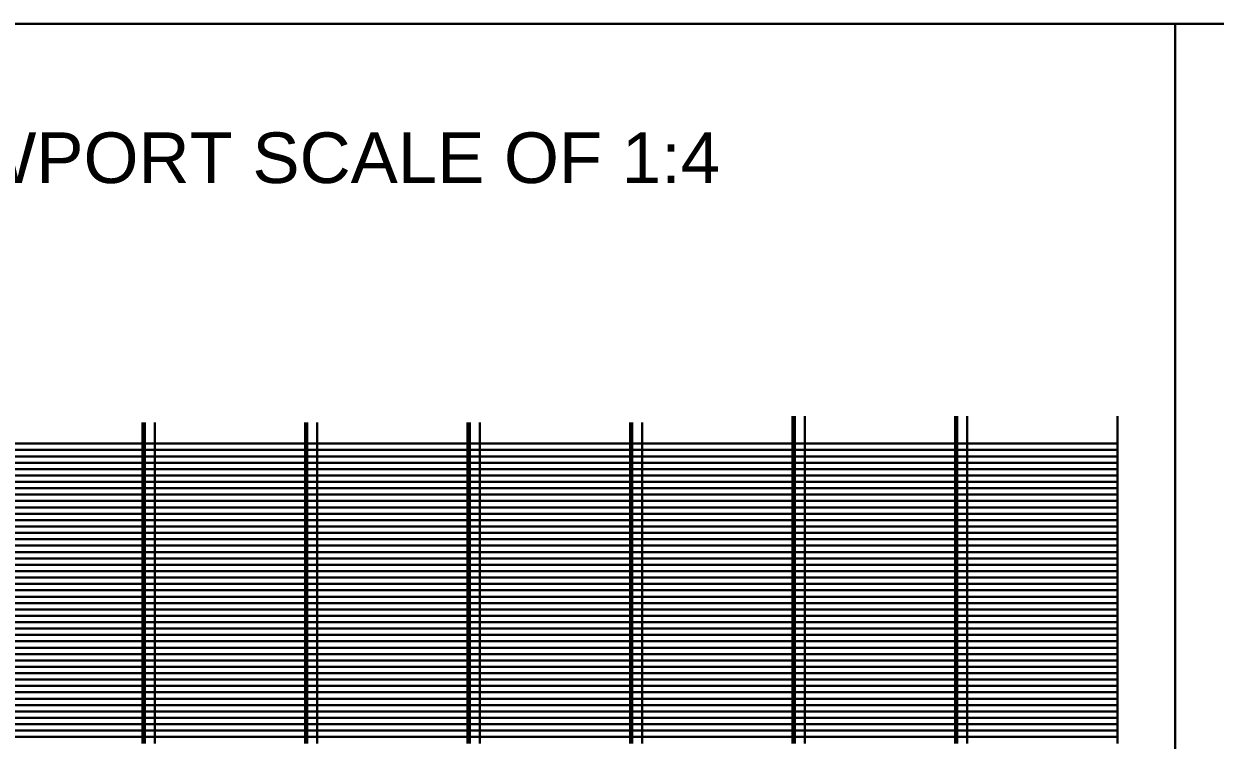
# Model space of a CAD drawing. Header units: millimetres. Extents: x 0 to 21838947, y -10538 to 10000000.
# Drawn here: x 21538530 to 21541472, y 404940 to 406709 of the extents above; entities that cross this region are included whole.
import ezdxf
from ezdxf.enums import TextEntityAlignment as Align

# ---------------------------------------------------------------- set-up
doc = ezdxf.new("R2010")
doc.units = ezdxf.units.MM
doc.layers.add('-00', color=7, linetype='Continuous', lineweight=30)
doc.layers.add('-02 VIEWPORTS', color=6, linetype='Continuous', lineweight=30, plot=False)
doc.styles.add('ARIAL', font='ARIAL.TTF')

msp = doc.modelspace()

# ---------------------------------------------------------------- linework, layer by layer
at = {"layer": '-00'}
for points in [[(21541372.7, 403179), (21536596.1, 403179), (21536596.1, 406708.6), (21541372.7, 406708.6)], [(21546149.4, 403179), (21541372.7, 403179), (21541372.7, 406708.6), (21546149.4, 406708.6)]]:
    msp.add_lwpolyline(points, close=True, dxfattribs=at)
at = {"layer": '-02 VIEWPORTS'}
for points in [[(21540428.2, 405739.5), (21540428.2, 405687.8), (21540428.2, 405672), (21540428.2, 405656.3), (21540428.2, 405640.5), (21540428.2, 405624.8), (21540428.2, 405609), (21540428.2, 405593.3), (21540428.2, 405577.5), (21540428.2, 405561.8), (21540428.2, 405546), (21540428.2, 405530.3), (21540428.2, 405514.5), (21540428.2, 405498.8), (21540428.2, 405483), (21540428.2, 405467.3), (21540428.2, 405451.5), (21540428.2, 405435.8), (21540428.2, 405420), (21540428.2, 405404.3), (21540428.2, 405388.5), (21540428.2, 405372.8), (21540428.2, 405357), (21540428.2, 405341.3), (21540428.2, 405325.5), (21540428.2, 405309.8), (21540428.2, 405294), (21540428.2, 405278.3), (21540428.2, 405262.5), (21540428.2, 405246.8), (21540428.2, 405231), (21540428.2, 405215.3), (21540428.2, 405199.5), (21540428.2, 405183.8), (21540428.2, 405168), (21540428.2, 405152.3), (21540428.2, 405136.5), (21540428.2, 405120.8), (21540428.2, 405105), (21540428.2, 405089.3), (21540428.2, 405073.5), (21540428.2, 405057.8), (21540428.2, 405042), (21540428.2, 405026.3), (21540428.2, 405010.5), (21540428.2, 404994.8), (21540428.2, 404979), (21540428.2, 404963.3), (21540428.2, 404947.5), (21540428.2, 404931.8)], [(21540433.5, 405739.5), (21540433.5, 405687.8), (21540433.5, 405672), (21540433.5, 405656.3), (21540433.5, 405640.5), (21540433.5, 405624.8), (21540433.5, 405609), (21540433.5, 405593.3), (21540433.5, 405577.5), (21540433.5, 405561.8), (21540433.5, 405546), (21540433.5, 405530.3), (21540433.5, 405514.5), (21540433.5, 405498.8), (21540433.5, 405483), (21540433.5, 405467.3), (21540433.5, 405451.5), (21540433.5, 405435.8), (21540433.5, 405420), (21540433.5, 405404.3), (21540433.5, 405388.5), (21540433.5, 405372.8), (21540433.5, 405357), (21540433.5, 405341.3), (21540433.5, 405325.5), (21540433.5, 405309.8), (21540433.5, 405294), (21540433.5, 405278.3), (21540433.5, 405262.5), (21540433.5, 405246.8), (21540433.5, 405231), (21540433.5, 405215.3), (21540433.5, 405199.5), (21540433.5, 405183.8), (21540433.5, 405168), (21540433.5, 405152.3), (21540433.5, 405136.5), (21540433.5, 405120.8), (21540433.5, 405105), (21540433.5, 405089.3), (21540433.5, 405073.5), (21540433.5, 405057.8), (21540433.5, 405042), (21540433.5, 405026.3), (21540433.5, 405010.5), (21540433.5, 404994.8), (21540433.5, 404979), (21540433.5, 404963.3), (21540433.5, 404947.5), (21540433.5, 404931.8)], [(21540458.2, 405739.5), (21540458.2, 405687.8), (21540458.2, 405672), (21540458.2, 405656.3), (21540458.2, 405640.5), (21540458.2, 405624.8), (21540458.2, 405609), (21540458.2, 405593.3), (21540458.2, 405577.5), (21540458.2, 405561.8), (21540458.2, 405546), (21540458.2, 405530.3), (21540458.2, 405514.5), (21540458.2, 405498.8), (21540458.2, 405483), (21540458.2, 405467.3), (21540458.2, 405451.5), (21540458.2, 405435.8), (21540458.2, 405420), (21540458.2, 405404.3), (21540458.2, 405388.5), (21540458.2, 405372.8), (21540458.2, 405357), (21540458.2, 405341.3), (21540458.2, 405325.5), (21540458.2, 405309.8), (21540458.2, 405294), (21540458.2, 405278.3), (21540458.2, 405262.5), (21540458.2, 405246.8), (21540458.2, 405231), (21540458.2, 405215.3), (21540458.2, 405199.5), (21540458.2, 405183.8), (21540458.2, 405168), (21540458.2, 405152.3), (21540458.2, 405136.5), (21540458.2, 405120.8), (21540458.2, 405105), (21540458.2, 405089.3), (21540458.2, 405073.5), (21540458.2, 405057.8), (21540458.2, 405042), (21540458.2, 405026.3), (21540458.2, 405010.5), (21540458.2, 404994.8), (21540458.2, 404979), (21540458.2, 404963.3), (21540458.2, 404947.5), (21540458.2, 404931.8)], [(21540829.5, 405739.5), (21540829.5, 405687.8), (21540829.5, 405672), (21540829.5, 405656.3), (21540829.5, 405640.5), (21540829.5, 405624.8), (21540829.5, 405609), (21540829.5, 405593.3), (21540829.5, 405577.5), (21540829.5, 405561.8), (21540829.5, 405546), (21540829.5, 405530.3), (21540829.5, 405514.5), (21540829.5, 405498.8), (21540829.5, 405483), (21540829.5, 405467.3), (21540829.5, 405451.5), (21540829.5, 405435.8), (21540829.5, 405420), (21540829.5, 405404.3), (21540829.5, 405388.5), (21540829.5, 405372.8), (21540829.5, 405357), (21540829.5, 405341.3), (21540829.5, 405325.5), (21540829.5, 405309.8), (21540829.5, 405294), (21540829.5, 405278.3), (21540829.5, 405262.5), (21540829.5, 405246.8), (21540829.5, 405231), (21540829.5, 405215.3), (21540829.5, 405199.5), (21540829.5, 405183.8), (21540829.5, 405168), (21540829.5, 405152.3), (21540829.5, 405136.5), (21540829.5, 405120.8), (21540829.5, 405105), (21540829.5, 405089.3), (21540829.5, 405073.5), (21540829.5, 405057.8), (21540829.5, 405042), (21540829.5, 405026.3), (21540829.5, 405010.5), (21540829.5, 404994.8), (21540829.5, 404979), (21540829.5, 404963.3), (21540829.5, 404947.5), (21540829.5, 404931.8)], [(21540834.7, 405739.5), (21540834.7, 405687.8), (21540834.7, 405672), (21540834.7, 405656.3), (21540834.7, 405640.5), (21540834.7, 405624.8), (21540834.7, 405609), (21540834.7, 405593.3), (21540834.7, 405577.5), (21540834.7, 405561.8), (21540834.7, 405546), (21540834.7, 405530.3), (21540834.7, 405514.5), (21540834.7, 405498.8), (21540834.7, 405483), (21540834.7, 405467.3), (21540834.7, 405451.5), (21540834.7, 405435.8), (21540834.7, 405420), (21540834.7, 405404.3), (21540834.7, 405388.5), (21540834.7, 405372.8), (21540834.7, 405357), (21540834.7, 405341.3), (21540834.7, 405325.5), (21540834.7, 405309.8), (21540834.7, 405294), (21540834.7, 405278.3), (21540834.7, 405262.5), (21540834.7, 405246.8), (21540834.7, 405231), (21540834.7, 405215.3), (21540834.7, 405199.5), (21540834.7, 405183.8), (21540834.7, 405168), (21540834.7, 405152.3), (21540834.7, 405136.5), (21540834.7, 405120.8), (21540834.7, 405105), (21540834.7, 405089.3), (21540834.7, 405073.5), (21540834.7, 405057.8), (21540834.7, 405042), (21540834.7, 405026.3), (21540834.7, 405010.5), (21540834.7, 404994.8), (21540834.7, 404979), (21540834.7, 404963.3), (21540834.7, 404947.5), (21540834.7, 404931.8)], [(21540859.5, 405739.5), (21540859.5, 405687.8), (21540859.5, 405672), (21540859.5, 405656.3), (21540859.5, 405640.5), (21540859.5, 405624.8), (21540859.5, 405609), (21540859.5, 405593.3), (21540859.5, 405577.5), (21540859.5, 405561.8), (21540859.5, 405546), (21540859.5, 405530.3), (21540859.5, 405514.5), (21540859.5, 405498.8), (21540859.5, 405483), (21540859.5, 405467.3), (21540859.5, 405451.5), (21540859.5, 405435.8), (21540859.5, 405420), (21540859.5, 405404.3), (21540859.5, 405388.5), (21540859.5, 405372.8), (21540859.5, 405357), (21540859.5, 405341.3), (21540859.5, 405325.5), (21540859.5, 405309.8), (21540859.5, 405294), (21540859.5, 405278.3), (21540859.5, 405262.5), (21540859.5, 405246.8), (21540859.5, 405231), (21540859.5, 405215.3), (21540859.5, 405199.5), (21540859.5, 405183.8), (21540859.5, 405168), (21540859.5, 405152.3), (21540859.5, 405136.5), (21540859.5, 405120.8), (21540859.5, 405105), (21540859.5, 405089.3), (21540859.5, 405073.5), (21540859.5, 405057.8), (21540859.5, 405042), (21540859.5, 405026.3), (21540859.5, 405010.5), (21540859.5, 404994.8), (21540859.5, 404979), (21540859.5, 404963.3), (21540859.5, 404947.5), (21540859.5, 404931.8)], [(21541230.7, 405739.5), (21541230.7, 405687.8), (21541230.7, 405672), (21541230.7, 405656.3), (21541230.7, 405640.5), (21541230.7, 405624.8), (21541230.7, 405609), (21541230.7, 405593.3), (21541230.7, 405577.5), (21541230.7, 405561.8), (21541230.7, 405546), (21541230.7, 405530.3), (21541230.7, 405514.5), (21541230.7, 405498.8), (21541230.7, 405483), (21541230.7, 405467.3), (21541230.7, 405451.5), (21541230.7, 405435.8), (21541230.7, 405420), (21541230.7, 405404.3), (21541230.7, 405388.5), (21541230.7, 405372.8), (21541230.7, 405357), (21541230.7, 405341.3), (21541230.7, 405325.5), (21541230.7, 405309.8), (21541230.7, 405294), (21541230.7, 405278.3), (21541230.7, 405262.5), (21541230.7, 405246.8), (21541230.7, 405231), (21541230.7, 405215.3), (21541230.7, 405199.5), (21541230.7, 405183.8), (21541230.7, 405168), (21541230.7, 405152.3), (21541230.7, 405136.5), (21541230.7, 405120.8), (21541230.7, 405105), (21541230.7, 405089.3), (21541230.7, 405073.5), (21541230.7, 405057.8), (21541230.7, 405042), (21541230.7, 405026.3), (21541230.7, 405010.5), (21541230.7, 404994.8), (21541230.7, 404979), (21541230.7, 404963.3), (21541230.7, 404947.5), (21541230.7, 404931.8)], [(21538823.2, 405723.8), (21538823.2, 405672), (21538823.2, 405656.3), (21538823.2, 405640.5), (21538823.2, 405624.8), (21538823.2, 405609), (21538823.2, 405593.3), (21538823.2, 405577.5), (21538823.2, 405561.8), (21538823.2, 405546), (21538823.2, 405530.3), (21538823.2, 405514.5), (21538823.2, 405498.8), (21538823.2, 405483), (21538823.2, 405467.3), (21538823.2, 405451.5), (21538823.2, 405435.8), (21538823.2, 405420), (21538823.2, 405404.3), (21538823.2, 405388.5), (21538823.2, 405372.8), (21538823.2, 405357), (21538823.2, 405341.3), (21538823.2, 405325.5), (21538823.2, 405309.8), (21538823.2, 405294), (21538823.2, 405278.3), (21538823.2, 405262.5), (21538823.2, 405246.8), (21538823.2, 405231), (21538823.2, 405215.3), (21538823.2, 405199.5), (21538823.2, 405183.8), (21538823.2, 405168), (21538823.2, 405152.3), (21538823.2, 405136.5), (21538823.2, 405120.8), (21538823.2, 405105), (21538823.2, 405089.3), (21538823.2, 405073.5), (21538823.2, 405057.8), (21538823.2, 405042), (21538823.2, 405026.3), (21538823.2, 405010.5), (21538823.2, 404994.8), (21538823.2, 404979), (21538823.2, 404963.3), (21538823.2, 404947.5), (21538823.2, 404931.8)], [(21538828.5, 405723.8), (21538828.5, 405672), (21538828.5, 405656.3), (21538828.5, 405640.5), (21538828.5, 405624.8), (21538828.5, 405609), (21538828.5, 405593.3), (21538828.5, 405577.5), (21538828.5, 405561.8), (21538828.5, 405546), (21538828.5, 405530.3), (21538828.5, 405514.5), (21538828.5, 405498.8), (21538828.5, 405483), (21538828.5, 405467.3), (21538828.5, 405451.5), (21538828.5, 405435.8), (21538828.5, 405420), (21538828.5, 405404.3), (21538828.5, 405388.5), (21538828.5, 405372.8), (21538828.5, 405357), (21538828.5, 405341.3), (21538828.5, 405325.5), (21538828.5, 405309.8), (21538828.5, 405294), (21538828.5, 405278.3), (21538828.5, 405262.5), (21538828.5, 405246.8), (21538828.5, 405231), (21538828.5, 405215.3), (21538828.5, 405199.5), (21538828.5, 405183.8), (21538828.5, 405168), (21538828.5, 405152.3), (21538828.5, 405136.5), (21538828.5, 405120.8), (21538828.5, 405105), (21538828.5, 405089.3), (21538828.5, 405073.5), (21538828.5, 405057.8), (21538828.5, 405042), (21538828.5, 405026.3), (21538828.5, 405010.5), (21538828.5, 404994.8), (21538828.5, 404979), (21538828.5, 404963.3), (21538828.5, 404947.5), (21538828.5, 404931.8)], [(21538853.2, 405723.8), (21538853.2, 405672), (21538853.2, 405656.3), (21538853.2, 405640.5), (21538853.2, 405624.8), (21538853.2, 405609), (21538853.2, 405593.3), (21538853.2, 405577.5), (21538853.2, 405561.8), (21538853.2, 405546), (21538853.2, 405530.3), (21538853.2, 405514.5), (21538853.2, 405498.8), (21538853.2, 405483), (21538853.2, 405467.3), (21538853.2, 405451.5), (21538853.2, 405435.8), (21538853.2, 405420), (21538853.2, 405404.3), (21538853.2, 405388.5), (21538853.2, 405372.8), (21538853.2, 405357), (21538853.2, 405341.3), (21538853.2, 405325.5), (21538853.2, 405309.8), (21538853.2, 405294), (21538853.2, 405278.3), (21538853.2, 405262.5), (21538853.2, 405246.8), (21538853.2, 405231), (21538853.2, 405215.3), (21538853.2, 405199.5), (21538853.2, 405183.8), (21538853.2, 405168), (21538853.2, 405152.3), (21538853.2, 405136.5), (21538853.2, 405120.8), (21538853.2, 405105), (21538853.2, 405089.3), (21538853.2, 405073.5), (21538853.2, 405057.8), (21538853.2, 405042), (21538853.2, 405026.3), (21538853.2, 405010.5), (21538853.2, 404994.8), (21538853.2, 404979), (21538853.2, 404963.3), (21538853.2, 404947.5), (21538853.2, 404931.8)], [(21539224.5, 405723.8), (21539224.5, 405672), (21539224.5, 405656.3), (21539224.5, 405640.5), (21539224.5, 405624.8), (21539224.5, 405609), (21539224.5, 405593.3), (21539224.5, 405577.5), (21539224.5, 405561.8), (21539224.5, 405546), (21539224.5, 405530.3), (21539224.5, 405514.5), (21539224.5, 405498.8), (21539224.5, 405483), (21539224.5, 405467.3), (21539224.5, 405451.5), (21539224.5, 405435.8), (21539224.5, 405420), (21539224.5, 405404.3), (21539224.5, 405388.5), (21539224.5, 405372.8), (21539224.5, 405357), (21539224.5, 405341.3), (21539224.5, 405325.5), (21539224.5, 405309.8), (21539224.5, 405294), (21539224.5, 405278.3), (21539224.5, 405262.5), (21539224.5, 405246.8), (21539224.5, 405231), (21539224.5, 405215.3), (21539224.5, 405199.5), (21539224.5, 405183.8), (21539224.5, 405168), (21539224.5, 405152.3), (21539224.5, 405136.5), (21539224.5, 405120.8), (21539224.5, 405105), (21539224.5, 405089.3), (21539224.5, 405073.5), (21539224.5, 405057.8), (21539224.5, 405042), (21539224.5, 405026.3), (21539224.5, 405010.5), (21539224.5, 404994.8), (21539224.5, 404979), (21539224.5, 404963.3), (21539224.5, 404947.5), (21539224.5, 404931.8)], [(21539229.7, 405723.8), (21539229.7, 405672), (21539229.7, 405656.3), (21539229.7, 405640.5), (21539229.7, 405624.8), (21539229.7, 405609), (21539229.7, 405593.3), (21539229.7, 405577.5), (21539229.7, 405561.8), (21539229.7, 405546), (21539229.7, 405530.3), (21539229.7, 405514.5), (21539229.7, 405498.8), (21539229.7, 405483), (21539229.7, 405467.3), (21539229.7, 405451.5), (21539229.7, 405435.8), (21539229.7, 405420), (21539229.7, 405404.3), (21539229.7, 405388.5), (21539229.7, 405372.8), (21539229.7, 405357), (21539229.7, 405341.3), (21539229.7, 405325.5), (21539229.7, 405309.8), (21539229.7, 405294), (21539229.7, 405278.3), (21539229.7, 405262.5), (21539229.7, 405246.8), (21539229.7, 405231), (21539229.7, 405215.3), (21539229.7, 405199.5), (21539229.7, 405183.8), (21539229.7, 405168), (21539229.7, 405152.3), (21539229.7, 405136.5), (21539229.7, 405120.8), (21539229.7, 405105), (21539229.7, 405089.3), (21539229.7, 405073.5), (21539229.7, 405057.8), (21539229.7, 405042), (21539229.7, 405026.3), (21539229.7, 405010.5), (21539229.7, 404994.8), (21539229.7, 404979), (21539229.7, 404963.3), (21539229.7, 404947.5), (21539229.7, 404931.8)], [(21539254.5, 405723.8), (21539254.5, 405672), (21539254.5, 405656.3), (21539254.5, 405640.5), (21539254.5, 405624.8), (21539254.5, 405609), (21539254.5, 405593.3), (21539254.5, 405577.5), (21539254.5, 405561.8), (21539254.5, 405546), (21539254.5, 405530.3), (21539254.5, 405514.5), (21539254.5, 405498.8), (21539254.5, 405483), (21539254.5, 405467.3), (21539254.5, 405451.5), (21539254.5, 405435.8), (21539254.5, 405420), (21539254.5, 405404.3), (21539254.5, 405388.5), (21539254.5, 405372.8), (21539254.5, 405357), (21539254.5, 405341.3), (21539254.5, 405325.5), (21539254.5, 405309.8), (21539254.5, 405294), (21539254.5, 405278.3), (21539254.5, 405262.5), (21539254.5, 405246.8), (21539254.5, 405231), (21539254.5, 405215.3), (21539254.5, 405199.5), (21539254.5, 405183.8), (21539254.5, 405168), (21539254.5, 405152.3), (21539254.5, 405136.5), (21539254.5, 405120.8), (21539254.5, 405105), (21539254.5, 405089.3), (21539254.5, 405073.5), (21539254.5, 405057.8), (21539254.5, 405042), (21539254.5, 405026.3), (21539254.5, 405010.5), (21539254.5, 404994.8), (21539254.5, 404979), (21539254.5, 404963.3), (21539254.5, 404947.5), (21539254.5, 404931.8)], [(21539625.7, 405723.8), (21539625.7, 405672), (21539625.7, 405656.3), (21539625.7, 405640.5), (21539625.7, 405624.8), (21539625.7, 405609), (21539625.7, 405593.3), (21539625.7, 405577.5), (21539625.7, 405561.8), (21539625.7, 405546), (21539625.7, 405530.3), (21539625.7, 405514.5), (21539625.7, 405498.8), (21539625.7, 405483), (21539625.7, 405467.3), (21539625.7, 405451.5), (21539625.7, 405435.8), (21539625.7, 405420), (21539625.7, 405404.3), (21539625.7, 405388.5), (21539625.7, 405372.8), (21539625.7, 405357), (21539625.7, 405341.3), (21539625.7, 405325.5), (21539625.7, 405309.8), (21539625.7, 405294), (21539625.7, 405278.3), (21539625.7, 405262.5), (21539625.7, 405246.8), (21539625.7, 405231), (21539625.7, 405215.3), (21539625.7, 405199.5), (21539625.7, 405183.8), (21539625.7, 405168), (21539625.7, 405152.3), (21539625.7, 405136.5), (21539625.7, 405120.8), (21539625.7, 405105), (21539625.7, 405089.3), (21539625.7, 405073.5), (21539625.7, 405057.8), (21539625.7, 405042), (21539625.7, 405026.3), (21539625.7, 405010.5), (21539625.7, 404994.8), (21539625.7, 404979), (21539625.7, 404963.3), (21539625.7, 404947.5), (21539625.7, 404931.8)], [(21539631, 405723.8), (21539631, 405672), (21539631, 405656.3), (21539631, 405640.5), (21539631, 405624.8), (21539631, 405609), (21539631, 405593.3), (21539631, 405577.5), (21539631, 405561.8), (21539631, 405546), (21539631, 405530.3), (21539631, 405514.5), (21539631, 405498.8), (21539631, 405483), (21539631, 405467.3), (21539631, 405451.5), (21539631, 405435.8), (21539631, 405420), (21539631, 405404.3), (21539631, 405388.5), (21539631, 405372.8), (21539631, 405357), (21539631, 405341.3), (21539631, 405325.5), (21539631, 405309.8), (21539631, 405294), (21539631, 405278.3), (21539631, 405262.5), (21539631, 405246.8), (21539631, 405231), (21539631, 405215.3), (21539631, 405199.5), (21539631, 405183.8), (21539631, 405168), (21539631, 405152.3), (21539631, 405136.5), (21539631, 405120.8), (21539631, 405105), (21539631, 405089.3), (21539631, 405073.5), (21539631, 405057.8), (21539631, 405042), (21539631, 405026.3), (21539631, 405010.5), (21539631, 404994.8), (21539631, 404979), (21539631, 404963.3), (21539631, 404947.5), (21539631, 404931.8)], [(21539655.7, 405723.8), (21539655.7, 405672), (21539655.7, 405656.3), (21539655.7, 405640.5), (21539655.7, 405624.8), (21539655.7, 405609), (21539655.7, 405593.3), (21539655.7, 405577.5), (21539655.7, 405561.8), (21539655.7, 405546), (21539655.7, 405530.3), (21539655.7, 405514.5), (21539655.7, 405498.8), (21539655.7, 405483), (21539655.7, 405467.3), (21539655.7, 405451.5), (21539655.7, 405435.8), (21539655.7, 405420), (21539655.7, 405404.3), (21539655.7, 405388.5), (21539655.7, 405372.8), (21539655.7, 405357), (21539655.7, 405341.3), (21539655.7, 405325.5), (21539655.7, 405309.8), (21539655.7, 405294), (21539655.7, 405278.3), (21539655.7, 405262.5), (21539655.7, 405246.8), (21539655.7, 405231), (21539655.7, 405215.3), (21539655.7, 405199.5), (21539655.7, 405183.8), (21539655.7, 405168), (21539655.7, 405152.3), (21539655.7, 405136.5), (21539655.7, 405120.8), (21539655.7, 405105), (21539655.7, 405089.3), (21539655.7, 405073.5), (21539655.7, 405057.8), (21539655.7, 405042), (21539655.7, 405026.3), (21539655.7, 405010.5), (21539655.7, 404994.8), (21539655.7, 404979), (21539655.7, 404963.3), (21539655.7, 404947.5), (21539655.7, 404931.8)], [(21540027, 405723.8), (21540027, 405672), (21540027, 405656.3), (21540027, 405640.5), (21540027, 405624.8), (21540027, 405609), (21540027, 405593.3), (21540027, 405577.5), (21540027, 405561.8), (21540027, 405546), (21540027, 405530.3), (21540027, 405514.5), (21540027, 405498.8), (21540027, 405483), (21540027, 405467.3), (21540027, 405451.5), (21540027, 405435.8), (21540027, 405420), (21540027, 405404.3), (21540027, 405388.5), (21540027, 405372.8), (21540027, 405357), (21540027, 405341.3), (21540027, 405325.5), (21540027, 405309.8), (21540027, 405294), (21540027, 405278.3), (21540027, 405262.5), (21540027, 405246.8), (21540027, 405231), (21540027, 405215.3), (21540027, 405199.5), (21540027, 405183.8), (21540027, 405168), (21540027, 405152.3), (21540027, 405136.5), (21540027, 405120.8), (21540027, 405105), (21540027, 405089.3), (21540027, 405073.5), (21540027, 405057.8), (21540027, 405042), (21540027, 405026.3), (21540027, 405010.5), (21540027, 404994.8), (21540027, 404979), (21540027, 404963.3), (21540027, 404947.5), (21540027, 404931.8)], [(21540032.2, 405723.8), (21540032.2, 405672), (21540032.2, 405656.3), (21540032.2, 405640.5), (21540032.2, 405624.8), (21540032.2, 405609), (21540032.2, 405593.3), (21540032.2, 405577.5), (21540032.2, 405561.8), (21540032.2, 405546), (21540032.2, 405530.3), (21540032.2, 405514.5), (21540032.2, 405498.8), (21540032.2, 405483), (21540032.2, 405467.3), (21540032.2, 405451.5), (21540032.2, 405435.8), (21540032.2, 405420), (21540032.2, 405404.3), (21540032.2, 405388.5), (21540032.2, 405372.8), (21540032.2, 405357), (21540032.2, 405341.3), (21540032.2, 405325.5), (21540032.2, 405309.8), (21540032.2, 405294), (21540032.2, 405278.3), (21540032.2, 405262.5), (21540032.2, 405246.8), (21540032.2, 405231), (21540032.2, 405215.3), (21540032.2, 405199.5), (21540032.2, 405183.8), (21540032.2, 405168), (21540032.2, 405152.3), (21540032.2, 405136.5), (21540032.2, 405120.8), (21540032.2, 405105), (21540032.2, 405089.3), (21540032.2, 405073.5), (21540032.2, 405057.8), (21540032.2, 405042), (21540032.2, 405026.3), (21540032.2, 405010.5), (21540032.2, 404994.8), (21540032.2, 404979), (21540032.2, 404963.3), (21540032.2, 404947.5), (21540032.2, 404931.8)], [(21540057, 405723.8), (21540057, 405672), (21540057, 405656.3), (21540057, 405640.5), (21540057, 405624.8), (21540057, 405609), (21540057, 405593.3), (21540057, 405577.5), (21540057, 405561.8), (21540057, 405546), (21540057, 405530.3), (21540057, 405514.5), (21540057, 405498.8), (21540057, 405483), (21540057, 405467.3), (21540057, 405451.5), (21540057, 405435.8), (21540057, 405420), (21540057, 405404.3), (21540057, 405388.5), (21540057, 405372.8), (21540057, 405357), (21540057, 405341.3), (21540057, 405325.5), (21540057, 405309.8), (21540057, 405294), (21540057, 405278.3), (21540057, 405262.5), (21540057, 405246.8), (21540057, 405231), (21540057, 405215.3), (21540057, 405199.5), (21540057, 405183.8), (21540057, 405168), (21540057, 405152.3), (21540057, 405136.5), (21540057, 405120.8), (21540057, 405105), (21540057, 405089.3), (21540057, 405073.5), (21540057, 405057.8), (21540057, 405042), (21540057, 405026.3), (21540057, 405010.5), (21540057, 404994.8), (21540057, 404979), (21540057, 404963.3), (21540057, 404947.5), (21540057, 404931.8)], [(21537223.5, 405672), (21537266.8, 405672), (21537449.6, 405672), (21541230.7, 405672)], [(21537223.5, 405656.3), (21537266.8, 405656.3), (21537449.6, 405656.3), (21541230.7, 405656.3)], [(21537223.5, 405640.5), (21537266.8, 405640.5), (21537449.6, 405640.5), (21541230.7, 405640.5)], [(21537223.5, 405624.8), (21537266.8, 405624.8), (21537449.6, 405624.8), (21541230.7, 405624.8)], [(21537223.5, 405609), (21537266.8, 405609), (21537449.6, 405609), (21541230.7, 405609)], [(21537223.5, 405593.3), (21537266.8, 405593.3), (21537449.6, 405593.3), (21541230.7, 405593.3)], [(21537223.5, 405577.5), (21537266.8, 405577.5), (21537449.6, 405577.5), (21541230.7, 405577.5)], [(21537223.5, 405561.8), (21537266.8, 405561.8), (21537449.6, 405561.8), (21541230.7, 405561.8)], [(21537223.5, 405546), (21537266.8, 405546), (21537449.6, 405546), (21541230.7, 405546)], [(21537223.5, 405530.3), (21537266.8, 405530.3), (21537449.6, 405530.3), (21541230.7, 405530.3)], [(21537223.5, 405514.5), (21537266.8, 405514.5), (21537449.6, 405514.5), (21541230.7, 405514.5)], [(21537223.5, 405498.8), (21537266.8, 405498.8), (21537449.6, 405498.8), (21541230.7, 405498.8)], [(21537223.5, 405483), (21537266.8, 405483), (21537449.6, 405483), (21541230.7, 405483)], [(21537223.5, 405467.3), (21537266.8, 405467.3), (21537449.6, 405467.3), (21541230.7, 405467.3)], [(21537223.5, 405451.5), (21537266.8, 405451.5), (21537449.6, 405451.5), (21541230.7, 405451.5)], [(21537223.5, 405435.8), (21537266.8, 405435.8), (21537449.6, 405435.8), (21541230.7, 405435.8)], [(21537223.5, 405420), (21537266.8, 405420), (21537449.6, 405420), (21541230.7, 405420)], [(21537223.5, 405404.3), (21537266.8, 405404.3), (21537449.6, 405404.3), (21541230.7, 405404.3)], [(21537223.5, 405388.5), (21537266.8, 405388.5), (21537449.6, 405388.5), (21541230.7, 405388.5)], [(21537223.5, 405372.8), (21537266.8, 405372.8), (21537449.6, 405372.8), (21541230.7, 405372.8)], [(21537223.5, 405357), (21537266.8, 405357), (21537449.6, 405357), (21541230.7, 405357)], [(21537223.5, 405341.3), (21537266.8, 405341.3), (21537449.6, 405341.3), (21541230.7, 405341.3)], [(21537223.5, 405325.5), (21537266.8, 405325.5), (21537449.6, 405325.5), (21541230.7, 405325.5)], [(21537223.5, 405309.8), (21537266.8, 405309.8), (21537449.6, 405309.8), (21541230.7, 405309.8)], [(21537223.5, 405294), (21537266.8, 405294), (21537449.6, 405294), (21541230.7, 405294)], [(21537223.5, 405278.3), (21537266.8, 405278.3), (21537449.6, 405278.3), (21541230.7, 405278.3)], [(21537223.5, 405262.5), (21537266.8, 405262.5), (21537449.6, 405262.5), (21541230.7, 405262.5)], [(21537223.5, 405246.8), (21537266.8, 405246.8), (21537449.6, 405246.8), (21541230.7, 405246.8)], [(21537223.5, 405231), (21537266.8, 405231), (21537449.6, 405231), (21541230.7, 405231)], [(21537223.5, 405215.3), (21537266.8, 405215.3), (21537449.6, 405215.3), (21541230.7, 405215.3)], [(21537223.5, 405199.5), (21537266.8, 405199.5), (21537449.6, 405199.5), (21541230.7, 405199.5)], [(21537223.5, 405183.8), (21537266.8, 405183.8), (21537449.6, 405183.8), (21541230.7, 405183.8)], [(21537223.5, 405168), (21537266.8, 405168), (21537449.6, 405168), (21541230.7, 405168)], [(21537223.5, 405152.3), (21537266.8, 405152.3), (21537449.6, 405152.3), (21541230.7, 405152.3)], [(21537223.5, 405136.5), (21537266.8, 405136.5), (21537449.6, 405136.5), (21541230.7, 405136.5)], [(21537223.5, 405120.8), (21537266.8, 405120.8), (21537449.6, 405120.8), (21541230.7, 405120.8)], [(21537223.5, 405105), (21537266.8, 405105), (21537449.6, 405105), (21541230.7, 405105)], [(21537223.5, 405089.3), (21537266.8, 405089.3), (21537449.6, 405089.3), (21541230.7, 405089.3)], [(21537223.5, 405073.5), (21537266.8, 405073.5), (21537449.6, 405073.5), (21541230.7, 405073.5)], [(21537223.5, 405057.8), (21537266.8, 405057.8), (21537449.6, 405057.8), (21541230.7, 405057.8)], [(21537223.5, 405042), (21537266.8, 405042), (21537449.6, 405042), (21541230.7, 405042)], [(21537223.5, 405026.3), (21537266.8, 405026.3), (21537449.6, 405026.3), (21541230.7, 405026.3)], [(21537223.5, 405010.5), (21537266.8, 405010.5), (21537449.6, 405010.5), (21541230.7, 405010.5)], [(21537223.5, 404994.8), (21537266.8, 404994.8), (21537449.6, 404994.8), (21541230.7, 404994.8)], [(21537223.5, 404979), (21537266.8, 404979), (21537449.6, 404979), (21541230.7, 404979)], [(21537223.5, 404963.3), (21537266.8, 404963.3), (21537449.6, 404963.3), (21541230.7, 404963.3)], [(21537223.5, 404947.5), (21537266.8, 404947.5), (21537449.6, 404947.5), (21541230.7, 404947.5)]]:
    msp.add_lwpolyline(points, dxfattribs=at)

# ---------------------------------------------------------------- texts
at = {"layer": '-02 VIEWPORTS', "style": 'ARIAL'}
msp.add_text('VIEW THESE AT VIEWPORT SCALE OF 1:4', height=125, dxfattribs=at).set_placement((21536717.5, 406377.9), align=Align.MIDDLE_LEFT)

doc.saveas('drawing.dxf')
